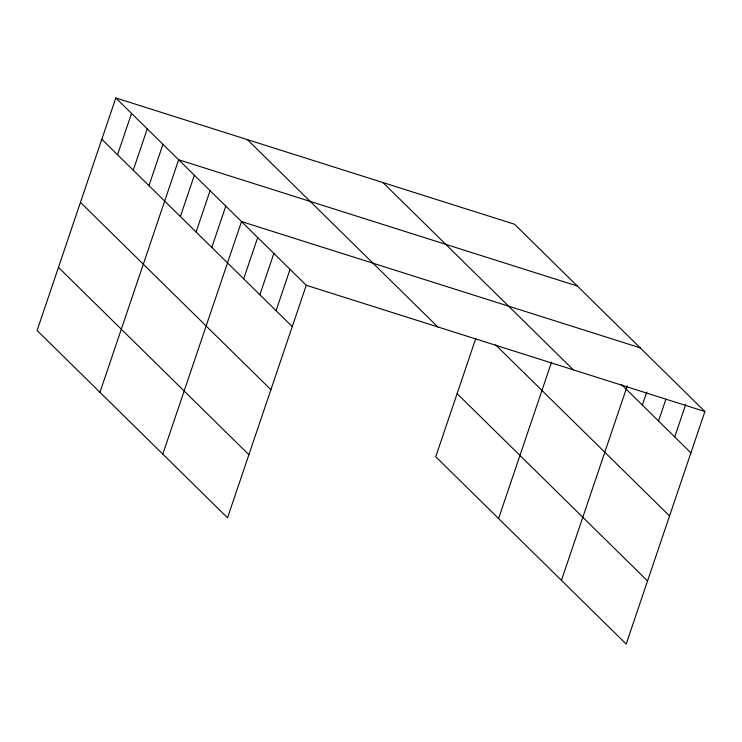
<?xml version="1.0" encoding="UTF-8"?>
<svg xmlns="http://www.w3.org/2000/svg" width="742" height="742" viewBox="0 0 742 742"><rect width="100%" height="100%" fill="white"/><g stroke="black" fill="none" stroke-linecap="round" stroke-linejoin="round"><path stroke-width="1.11" d="M115.808 97.953L37.1 330.487L227.534 517.795L306.251 285.262L115.808 97.953L514.466 224.205L704.9 411.513L626.192 644.047L435.749 456.738L475.817 338.389M117.533 154.735L131.52 113.405M133.245 170.187L147.231 128.858M148.957 185.639L162.943 144.31M99.947 392.305L178.655 159.762L577.304 286.013M180.371 216.553L194.367 175.214M196.083 232.005L210.079 190.666M211.795 247.457L225.791 206.118M162.786 454.113L241.502 221.57L640.151 347.822M243.691 278.825L257.687 237.496M259.885 294.75L273.872 253.412M276.07 310.666L290.057 269.337M498.596 518.556L551.538 362.161M561.444 580.365L627.268 385.896M642.349 405.076L646.764 392.026M658.534 421.002L665.899 399.242M674.719 436.917L685.766 404.288M306.251 285.262L704.9 411.513M621.444 384.523L690.913 452.843M382.909 182.541L573.343 369.85M495.61 344.863L669.553 515.94M247.364 139.617L437.799 326.925M457.109 393.64L647.543 580.949M101.821 139.283L292.255 326.591M80.461 202.38L270.895 389.689M58.46 267.389L248.895 454.698"/></g></svg>
